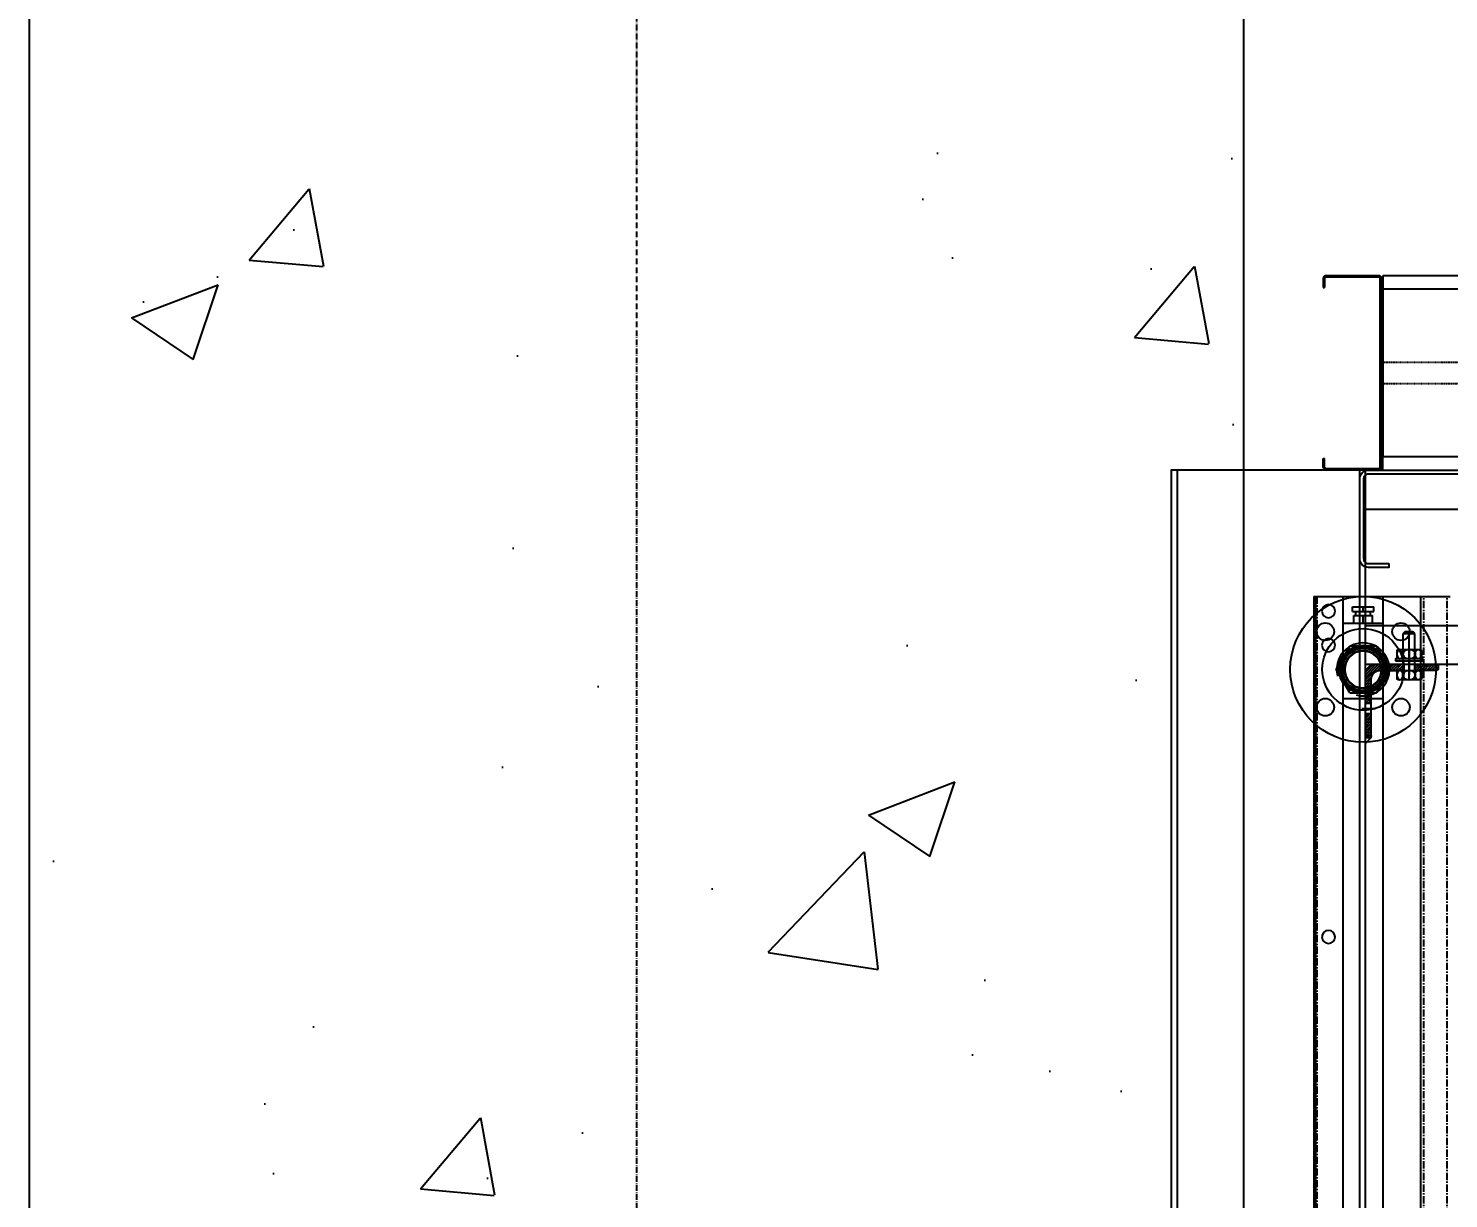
# Model space of a CAD drawing. Header units: millimetres. Extents: x -198529 to 244266, y -64 to 158464.
# Drawn here: x -150637 to -149176, y 109941 to 111144 of the extents above; entities that cross this region are included whole.
import ezdxf

# ---------------------------------------------------------------- set-up
doc = ezdxf.new("R2010")
doc.units = ezdxf.units.MM
for name, pattern in [('ACAD_ISO10W100', [18.5, 12, -3, 0.5, -3]), ('CENTER', [12, 7.5, -1.5, 1.5, -1.5]), ('HIDDEN', [0.2, 0.1, -0.1])]:
    doc.linetypes.add(name, pattern=pattern)
for name, color, linetype in [('0-DCC', 30, 'Continuous'), ('0-DCC-STRUC', 180, 'Continuous'), ('0-DCC-STRUC-T', 4, 'Continuous'), ('3_ALL_AXES', 7, 'Continuous'), ('ANCHOR BOLTS', 4, 'Continuous'), ('ANGEL STEEL_75x75x3.0', 22, 'Continuous'), ('BOLTS', 3, 'Continuous'), ('COIL-BANK', 8, 'Continuous'), ('K-CEIL-DCC-RACK', 10, 'Continuous')]:
    doc.layers.add(name, color=color, linetype=linetype)
doc.styles.add('DIM_FONT', font='SIMPLEX', dxfattribs={"width": 0.7, "bigfont": 'GBCBIG'})
doc.dimstyles.new('DIM-1', dxfattribs={"dimtxt": 150, "dimasz": 100, "dimexe": 100, "dimexo": 100, "dimgap": 100, "dimtad": 1, "dimdec": 0, "dimzin": 12, "dimdsep": 46, "dimtxsty": 'DIM_FONT', "dimblk": 'ARCHTICK', "dimcen": 2.5, "dimclrd": 256, "dimclre": 256, "dimclrt": 256, "dimadec": 0, "dimazin": 3, "dimtfac": 1, "dimtdec": 0, "dimtix": 1, "dimtmove": 2, "dimatfit": 3, "dimfxl": 1, "dimlwd": -1, "dimlwe": -1, "dimarcsym": 0})
pattern_1 = [(45, (70645.0448, 93964.8255), (-1.325825215, 1.325825215), [])]

# ---------------------------------------------------------------- blocks, each defined once
blk = doc.blocks.new('789456123456')
at = {"color": 2, "linetype": 'Continuous'}
blk.add_arc((1013.8, 184.9), 27.2, 255, 195, dxfattribs=at)
at = {"layer": '3_ALL_AXES', "color": 7, "linetype": 'Continuous'}
for centre, radius in [((1013.8, 184.9), 75), ((974.9, 223.7), 9), ((1013.8, 184.9), 42), ((1052.7, 223.7), 9), ((1013.8, 184.9), 24.8), ((974.9, 146), 9), ((1052.7, 146), 9)]:
    blk.add_circle(centre, radius, dxfattribs=at)
blk = doc.blocks.new('400')
blk.add_blockref('789456123456', (0, 0))
blk = doc.blocks.new('DCC2850x1800(右)')
at = {"color": 0, "linetype": 'Continuous'}
for p, q in [((65754.5, -72678.5), (65616, -72678.5)), ((65646, -74478.5), (65646, -72678.5)), ((65684.7, -74441.1), (65684.7, -72678.5)), ((65726, -74441.1), (65726, -72678.5)), ((65754.5, -72678.5), (65754.5, -74478.5)), ((65756, -72678.5), (65754.5, -72678.5)), ((65756, -72678.5), (65756, -74478.5)), ((65694.4, -72693.9), (65694.4, -72688.9)), ((65716.4, -72688.9), (65694.4, -72688.9)), ((65716.4, -72693.9), (65694.4, -72693.9)), ((65697.9, -72697.9), (65697.9, -72693.9)), ((65705.4, -72693.9), (65705.4, -72688.9)), ((65712.9, -72697.9), (65712.9, -72693.9)), ((65716.4, -72693.9), (65716.4, -72688.9)), ((65684.7, -72736.2), (65684.7, -72705.9)), ((65726, -72705.9), (65684.7, -72705.9)), ((65695.9, -72705.9), (65695.9, -72697.9)), ((65714.9, -72697.9), (65695.9, -72697.9)), ((65705.4, -72705.9), (65705.4, -72697.9)), ((65714.9, -72705.9), (65714.9, -72697.9)), ((65726, -72736.2), (65726, -72705.9)), ((65691.5, -72729.5), (65677.6, -72753.5)), ((65691.5, -72729.5), (65719.2, -72729.5)), ((65705.3, -72729.6), (65705.4, -72729.6)), ((65705.4, -72729.7), (65705.3, -72729.7)), ((65705.3, -72729.7), (65705.4, -72729.7)), ((65705.4, -72729.8), (65705.3, -72729.8)), ((65705.4, -72729.8), (65705.3, -72729.8)), ((65705.3, -72729.8), (65705.4, -72729.8)), ((65705.3, -72729.8), (65705.4, -72729.8)), ((65705.4, -72729.9), (65705.3, -72729.9)), ((65705.3, -72729.9), (65705.4, -72729.9)), ((65705.4, -72730), (65705.3, -72730)), ((65705.4, -72730), (65705.3, -72730)), ((65705.3, -72730), (65705.4, -72730)), ((65705.3, -72730.1), (65705.4, -72730.1)), ((65705.4, -72729.6), (65705.4, -72729.6)), ((65705.4, -72729.7), (65705.4, -72729.7)), ((65705.4, -72729.7), (65705.4, -72729.7)), ((65705.4, -72729.8), (65705.4, -72729.8)), ((65705.4, -72729.8), (65705.4, -72729.8)), ((65705.4, -72729.8), (65705.4, -72729.8)), ((65705.4, -72729.8), (65705.4, -72729.8)), ((65705.4, -72729.9), (65705.4, -72729.9)), ((65705.4, -72729.9), (65705.4, -72729.9)), ((65705.4, -72730), (65705.4, -72730)), ((65705.4, -72730), (65705.4, -72730)), ((65705.4, -72730), (65705.4, -72730)), ((65705.4, -72730.1), (65705.4, -72730.1)), ((65733.1, -72753.5), (65719.2, -72729.5)), ((65677.6, -72753.5), (65691.5, -72777.5)), ((65682.2, -72748.2), (65682.2, -72748.2)), ((65719.2, -72777.5), (65733.1, -72753.5)), ((65728.5, -72748.1), (65728.5, -72748.2)), ((65729.3, -72753.5), (65729.2, -72753.5)), ((65729.2, -72753.5), (65729.2, -72753.5)), ((65686.5, -72767), (65686.5, -72767)), ((65727.5, -72762.1), (65727.5, -72762.1)), ((65728.5, -72758.7), (65728.5, -72758.8)), ((65726, -72783.4), (65684.7, -72783.4)), ((65719.2, -72777.5), (65691.5, -72777.5)), ((65701.8, -72776.8), (65701.8, -72776.8)), ((65705.3, -72776.9), (65705.4, -72776.9)), ((65705.3, -72776.9), (65705.4, -72776.9)), ((65705.4, -72776.9), (65705.3, -72776.9)), ((65705.4, -72776.9), (65705.3, -72776.9)), ((65705.3, -72777), (65705.4, -72777)), ((65705.4, -72777), (65705.3, -72777)), ((65705.3, -72777.1), (65705.4, -72777.1)), ((65705.4, -72777.1), (65705.3, -72777.1)), ((65705.4, -72777.1), (65705.3, -72777.1)), ((65705.3, -72777.2), (65705.4, -72777.2)), ((65705.3, -72777.2), (65705.4, -72777.2)), ((65705.4, -72777.2), (65705.3, -72777.2)), ((65705.3, -72777.3), (65705.4, -72777.3)), ((65705.4, -72777.3), (65705.3, -72777.3)), ((65705.4, -72777.4), (65705.3, -72777.4)), ((65705.4, -72776.9), (65705.4, -72776.9)), ((65705.4, -72776.9), (65705.4, -72776.9)), ((65705.4, -72776.9), (65705.4, -72776.9)), ((65705.4, -72776.9), (65705.4, -72776.9)), ((65705.4, -72777), (65705.4, -72777)), ((65705.4, -72777), (65705.4, -72777)), ((65705.4, -72777.1), (65705.4, -72777.1)), ((65705.4, -72777.1), (65705.4, -72777.1)), ((65705.4, -72777.1), (65705.4, -72777.1)), ((65705.4, -72777.2), (65705.4, -72777.2)), ((65705.4, -72777.2), (65705.4, -72777.2)), ((65705.4, -72777.2), (65705.4, -72777.2)), ((65705.4, -72777.3), (65705.4, -72777.3)), ((65705.4, -72777.3), (65705.4, -72777.3)), ((65705.4, -72777.4), (65705.4, -72777.4)), ((65709.8, -72774.8), (65710, -72776.2))]:
    blk.add_line(p, q, dxfattribs=at)
at = {"color": 0, "linetype": 'CENTER'}
for p, q in [((65619, -74478.5), (65619, -72678.5)), ((65643, -74478.5), (65643, -72678.5)), ((65753, -72678.5), (65753, -74478.5)), ((65714.2, -72731.9), (65714.2, -72731.8)), ((65685.8, -72766.6), (65685.7, -72766.7))]:
    blk.add_line(p, q, dxfattribs=at)
at = {"color": 0, "linetype": 'HIDDEN'}
for p, q in [((65684.7, -72765.7), (65684.7, -72741.2)), ((65726, -72765.7), (65726, -72741.2))]:
    blk.add_line(p, q, dxfattribs=at)
at = {"color": 0, "linetype": 'Continuous'}
for centre, radius in [((65741, -72693.5), 6.75), ((65741, -72728.5), 6.75), ((65741, -72728.5), 6.75), ((65705.4, -72753.5), 21.6), ((65705.4, -72753.5), 19.5), ((65705.4, -72753.5), 19), ((65741, -73028.5), 6.75), ((65741, -73028.5), 6.75)]:
    blk.add_circle(centre, radius, dxfattribs=at)
for centre, radius, start, end in [((65705.4, -72753.5), 23.9, 0, 270.0376), ((65705.4, -72753.5), 23.6, 115.6966, 211.3778), ((65705.3, -72753.5), 23.7, 90.0113, 167.0015), ((65705.3, -72753.5), 23.8, 0.0189, 89.9445), ((65705.3, -72753.5), 23.8, 12.9477, 89.9426), ((65705.3, -72753.5), 23.4, 86.376, 89.9383), ((65705.3, -72753.5), 23.2, 57.3478, 89.9727), ((65705.3, -72753.5), 23.4, 82.2417, 86.3774), ((65705.3, -72753.5), 23.4, 78.1412, 82.2387), ((65705.3, -72753.5), 23.4, 74.2337, 78.1405), ((65705.3, -72753.5), 23.4, 70.0998, 74.2322), ((65705.4, -72753.5), 23.4, 67.7232, 70.0999), ((65705.4, -72753.4), 23.4, 66.3349, 67.7228), ((65705.3, -72753.5), 23.4, 65.4834, 67.7213), ((65705.4, -72753.5), 23.8, 175.802, 184.1179), ((65705.4, -72753.5), 23.8, 167.1517, 175.5565), ((65705.4, -72753.5), 23.7, 175.5625, 175.7965), ((65705.4, -72753.5), 23.7, 184.1234, 184.3739), ((65705.4, -72753.5), 23.8, 184.3798, 192.732), ((65705.4, -72753.5), 23.9, 270.013, 359.9788), ((65705.4, -72753.5), 23.8, 270.0156, 359.9788), ((65705.4, -72753.5), 23.8, 270.013, 359.9814), ((65705.3, -72753.5), 23.8, 4.4316, 12.8119), ((65705.3, -72753.5), 23.8, 347.2355, 355.5559), ((65705.3, -72753.5), 23.8, 4.1619, 4.4257), ((65705.3, -72753.5), 23.8, 355.5617, 355.8333), ((65705.3, -72753.5), 23.8, 355.8388, 4.1564), ((65705.4, -72753.5), 23.7, 192.7372, 192.9273), ((65705.4, -72753.5), 23.8, 192.9337, 201.379), ((65705.4, -72753.5), 23.8, 201.4023, 213.8428), ((65705.4, -72753.5), 23.5, 207.8488, 269.9356), ((65705.4, -72753.5), 23.4, 207.8505, 269.9384), ((65705.4, -72753.5), 23.5, 207.8421, 269.9385), ((65705.4, -72753.5), 23.4, 207.8542, 269.9354), ((65705.4, -72753.5), 23.4, 207.8565, 269.9382), ((65705.4, -72753.5), 23.3, 207.8711, 215.5287), ((65705.4, -72753.5), 23.3, 207.8615, 269.9747), ((65705.4, -72753.5), 23.3, 207.8632, 269.9747), ((65705.4, -72753.5), 23.2, 207.8684, 269.9746), ((65705.4, -72753.5), 23.2, 207.8958, 281.6258), ((65705.4, -72753.5), 23.6, 211.3727, 213.8468), ((65705.3, -72753.5), 23.6, 212.2852, 213.8477), ((65705.4, -72753.5), 23.9, 213.8801, 269.9405), ((65705.4, -72753.5), 23.7, 213.8635, 269.9376), ((65705.4, -72753.5), 23.8, 213.8732, 269.9378), ((65705.4, -72753.5), 23.8, 213.8719, 269.9404), ((65705.4, -72753.5), 23.7, 213.8627, 269.9402), ((65705.4, -72753.5), 23.7, 213.8499, 269.9357), ((65705.3, -72753.5), 23.6, 213.848, 215.8256), ((65705.4, -72753.5), 23.6, 213.8501, 269.938), ((65705.4, -72753.5), 23.6, 213.8467, 216.9471), ((65705.4, -72753.5), 23.7, 215.8239, 262.9771), ((65705.4, -72753.5), 23.3, 215.682, 223.0866), ((65705.3, -72753.5), 23.6, 216.9477, 219.7047), ((65705.4, -72753.5), 23.6, 219.7071, 225.3926), ((65705.4, -72753.5), 23.3, 223.0896, 223.6237), ((65705.4, -72753.5), 23.3, 223.6275, 230.9073), ((65705.4, -72753.5), 23.7, 270.0103, 338.663), ((65705.3, -72753.5), 23.8, 338.7213, 347.0889), ((65705.4, -72753.5), 23.6, 225.394, 228.0854), ((65705.4, -72753.5), 23.6, 228.0881, 233.8684), ((65705.4, -72753.5), 23.3, 230.9108, 238.7931), ((65705.4, -72753.5), 23.6, 233.8697, 236.3827), ((65705.4, -72753.5), 23.6, 236.3857, 242.4757), ((65705.4, -72753.5), 23.3, 238.7974, 239.1357), ((65705.4, -72753.5), 23.2, 239.1354, 269.9728), ((65705.4, -72753.5), 23.6, 242.4773, 244.7234), ((65705.4, -72753.5), 23.6, 244.7274, 251.399), ((65705.4, -72753.5), 23.6, 251.4009, 253.0573), ((65705.4, -72753.5), 23.6, 253.0624, 261.3296), ((65705.4, -72753.4), 23.6, 261.4188, 269.9291), ((65705.4, -72753.4), 23.7, 262.9798, 269.9334), ((65705.4, -72753.4), 23.3, 269.9868, 281.5836), ((65705.4, -72753.4), 23.2, 269.9865, 281.5809), ((65705.4, -72753.4), 23.4, 269.9867, 281.5868), ((65705.4, -72753.4), 23.4, 269.9869, 281.5872), ((65705.4, -72753.4), 23.3, 269.9865, 281.5847), ((65705.4, -72753.5), 23.1, 281.5981, 283.7266), ((65705.3, -72753.4), 23.4, 281.6289, 295.5801)]:
    blk.add_arc(centre, radius, start, end, dxfattribs=at)
for points, knots in [([(65685.5, -72766.8), (65684.4, -72765), (65682.4, -72761.1), (65681.2, -72754.7), (65681.8, -72748.2), (65684, -72742.1), (65687.8, -72736.9), (65692.9, -72732.8), (65698.9, -72730.2), (65703.2, -72729.6), (65705.3, -72729.6)], [0, 0, 0, 0, 0.125, 0.25, 0.375, 0.5, 0.625, 0.75, 0.874999, 1, 1, 1, 1]), ([(65705.3, -72729.7), (65703.2, -72729.7), (65698.9, -72730.3), (65692.9, -72732.8), (65687.9, -72736.9), (65684.1, -72742.2), (65681.8, -72748.2), (65681.3, -72754.7), (65682.5, -72761.1), (65684.4, -72765), (65685.6, -72766.8)], [0, 0, 0, 0, 0.125001, 0.250001, 0.374999, 0.499999, 0.624999, 0.749999, 0.875, 1, 1, 1, 1]), ([(65685.6, -72766.8), (65684.4, -72765), (65682.5, -72761.1), (65681.3, -72754.7), (65681.9, -72748.3), (65684.1, -72742.2), (65687.9, -72736.9), (65693, -72732.8), (65698.9, -72730.3), (65703.2, -72729.7), (65705.3, -72729.7)], [0, 0, 0, 0, 0.125, 0.25, 0.375, 0.5, 0.625, 0.75, 0.874999, 1, 1, 1, 1]), ([(65705.3, -72729.8), (65703.2, -72729.8), (65698.9, -72730.3), (65693, -72732.9), (65687.9, -72736.9), (65684.2, -72742.2), (65681.9, -72748.3), (65681.4, -72754.7), (65682.6, -72761.1), (65684.5, -72764.9), (65685.6, -72766.7)], [0, 0, 0, 0, 0.125, 0.25, 0.375, 0.5, 0.625, 0.75, 0.875, 1, 1, 1, 1]), ([(65685.4, -72766.1), (65683.6, -72763.3), (65681.2, -72756.7), (65682.1, -72746.3), (65687.2, -72737.2), (65692.9, -72733.1), (65696, -72731.8)], [0, 0, 0, 0, 0.250009, 0.500007, 0.750006, 1, 1, 1, 1]), ([(65705.3, -72729.8), (65703.2, -72729.8), (65698.9, -72730.4), (65693, -72733), (65688, -72737), (65684.2, -72742.2), (65682, -72748.3), (65681.4, -72754.7), (65682.6, -72761), (65684.5, -72764.9), (65685.7, -72766.7)], [0, 0, 0, 0, 0.125, 0.249999, 0.374998, 0.499998, 0.624998, 0.749999, 0.875, 1, 1, 1, 1]), ([(65705.3, -72729.9), (65703.2, -72729.9), (65699, -72730.5), (65693.1, -72733), (65688, -72737), (65684.3, -72742.3), (65682, -72748.3), (65681.5, -72754.7), (65682.7, -72761), (65684.6, -72764.9), (65685.8, -72766.6)], [0, 0, 0, 0, 0.125003, 0.250005, 0.375003, 0.500003, 0.625002, 0.75, 0.874999, 1, 1, 1, 1]), ([(65705.3, -72730), (65702.3, -72730), (65696.1, -72731.2), (65688.3, -72736.4), (65683.1, -72744.3), (65681.2, -72753.5), (65683.1, -72762.7), (65688.3, -72770.6), (65696.1, -72775.8), (65702.3, -72777), (65705.3, -72777)], [0, 0, 0, 0, 0.125, 0.249999, 0.374999, 0.499998, 0.624997, 0.749998, 0.874999, 1, 1, 1, 1]), ([(65705.3, -72730), (65701.4, -72730), (65693.3, -72732.2), (65684.4, -72740.9), (65680.9, -72752.8), (65682.8, -72760.9), (65684.6, -72764.4)], [0, 0, 0, 0, 0.249999, 0.499997, 0.749998, 1, 1, 1, 1]), ([(65684.6, -72764.5), (65682.7, -72760.9), (65680.8, -72752.8), (65684.3, -72740.8), (65693.2, -72732.1), (65701.4, -72730), (65705.3, -72730)], [0, 0, 0, 0, 0.250002, 0.500002, 0.750001, 1, 1, 1, 1]), ([(65684.6, -72764.4), (65682.8, -72760.9), (65680.9, -72752.8), (65684.4, -72740.9), (65693.3, -72732.2), (65701.4, -72730.1), (65705.3, -72730.1)], [0, 0, 0, 0, 0.250001, 0.500002, 0.750001, 1, 1, 1, 1]), ([(65705.4, -72730.1), (65701.4, -72730.1), (65693.3, -72732.2), (65684.4, -72740.9), (65680.9, -72752.8), (65682.8, -72760.9), (65684.7, -72764.4)], [0, 0, 0, 0, 0.249998, 0.499998, 0.749999, 1, 1, 1, 1]), ([(65684.7, -72764.4), (65682.9, -72760.9), (65680.9, -72752.8), (65684.5, -72740.9), (65693.3, -72732.2), (65701.4, -72730.1), (65705.4, -72730.1)], [0, 0, 0, 0, 0.250002, 0.500003, 0.750002, 1, 1, 1, 1]), ([(65705.4, -72730.2), (65701.4, -72730.2), (65693.4, -72732.3), (65684.5, -72740.9), (65681, -72752.8), (65682.9, -72760.9), (65684.8, -72764.4)], [0, 0, 0, 0, 0.249997, 0.499997, 0.749998, 1, 1, 1, 1]), ([(65684.8, -72764.4), (65682.9, -72760.9), (65681, -72752.8), (65684.5, -72740.9), (65693.4, -72732.3), (65701.4, -72730.2), (65705.4, -72730.2)], [0, 0, 0, 0, 0.250002, 0.500002, 0.75, 1, 1, 1, 1]), ([(65705.4, -72730.3), (65701.4, -72730.3), (65693.4, -72732.3), (65684.6, -72741), (65681.1, -72752.8), (65683, -72760.9), (65684.8, -72764.4)], [0, 0, 0, 0, 0.249999, 0.499998, 0.749998, 1, 1, 1, 1]), ([(65684.8, -72764.3), (65683, -72760.9), (65681.1, -72752.8), (65684.6, -72741), (65693.4, -72732.4), (65701.4, -72730.3), (65705.4, -72730.3)], [0, 0, 0, 0, 0.250001, 0.500002, 0.750001, 1, 1, 1, 1]), ([(65705.4, -72730.9), (65701.5, -72730.8), (65693.5, -72732.8), (65684.8, -72741.3), (65681.3, -72752.9), (65683.1, -72760.9), (65684.9, -72764.3)], [0, 0, 0, 0, 0.249951, 0.499935, 0.749949, 1, 1, 1, 1]), ([(65705.4, -72777.2), (65708.5, -72777.2), (65714.7, -72776), (65722.6, -72770.7), (65727.9, -72762.8), (65729.8, -72753.5), (65727.9, -72744.1), (65722.6, -72736.2), (65714.7, -72730.9), (65708.5, -72729.7), (65705.4, -72729.7)], [0, 0, 0, 0, 0.124999, 0.249998, 0.374997, 0.499997, 0.624997, 0.749998, 0.874999, 1, 1, 1, 1]), ([(65705.4, -72777.2), (65708.5, -72777.2), (65714.7, -72775.9), (65722.6, -72770.7), (65727.8, -72762.8), (65729.7, -72753.5), (65727.8, -72744.2), (65722.6, -72736.3), (65714.7, -72731), (65708.5, -72729.8), (65705.4, -72729.8)], [0, 0, 0, 0, 0.125, 0.249999, 0.374999, 0.499998, 0.624997, 0.749998, 0.874999, 1, 1, 1, 1]), ([(65710, -72776.3), (65712.8, -72775.7), (65718.2, -72773.5), (65724.5, -72767.6), (65728.3, -72759.7), (65729, -72751.1), (65726.6, -72742.7), (65721.3, -72735.8), (65713.9, -72731.3), (65708.2, -72730.2), (65705.4, -72730.2)], [0, 0, 0, 0, 0.124998, 0.249997, 0.374996, 0.499997, 0.624998, 0.749999, 0.874999, 1, 1, 1, 1]), ([(65705.4, -72730.2), (65708.2, -72730.2), (65713.9, -72731.3), (65721.3, -72735.8), (65726.6, -72742.7), (65729, -72751.1), (65728.3, -72759.7), (65724.5, -72767.5), (65718.2, -72773.5), (65712.8, -72775.7), (65710, -72776.2)], [0, 0, 0, 0, 0.125, 0.250001, 0.375002, 0.500002, 0.625002, 0.750002, 0.875002, 1, 1, 1, 1]), ([(65710, -72776.2), (65712.8, -72775.6), (65718.2, -72773.4), (65724.5, -72767.5), (65728.3, -72759.7), (65729, -72751.1), (65726.5, -72742.7), (65721.3, -72735.9), (65713.9, -72731.3), (65708.2, -72730.3), (65705.4, -72730.3)], [0, 0, 0, 0, 0.124997, 0.249997, 0.374997, 0.499997, 0.624997, 0.749998, 0.874999, 1, 1, 1, 1]), ([(65709.8, -72774.8), (65712.4, -72774.3), (65716.3, -72772.8), (65720.6, -72769.5), (65724.2, -72765.4), (65727.3, -72759.2), (65727.9, -72750.9), (65725.6, -72742.9), (65720.6, -72736.3), (65713.5, -72732), (65708.1, -72730.9), (65705.4, -72730.9)], [0, 0, 0, 0, 0.124911, 0.18764, 0.250369, 0.375294, 0.500223, 0.625158, 0.750099, 0.875046, 1, 1, 1, 1]), ([(65714.3, -72731.5), (65716.8, -72732.6), (65721.5, -72735.5), (65726.6, -72742), (65729.2, -72749.9), (65729.1, -72758.1), (65726.1, -72765.8), (65720.7, -72772.1), (65713.5, -72776.2), (65708.1, -72777.1), (65705.4, -72777.1)], [0, 0, 0, 0, 0.125001, 0.250002, 0.375002, 0.500003, 0.625001, 0.750001, 0.875001, 1, 1, 1, 1]), ([(65705.4, -72777.1), (65708.1, -72777.1), (65713.5, -72776.1), (65720.7, -72772.1), (65726.1, -72765.8), (65729, -72758.1), (65729.2, -72749.9), (65726.6, -72742), (65721.5, -72735.5), (65716.8, -72732.6), (65714.3, -72731.6)], [0, 0, 0, 0, 0.125, 0.249999, 0.374999, 0.499998, 0.624999, 0.749999, 0.875, 1, 1, 1, 1]), ([(65714.3, -72731.6), (65716.8, -72732.6), (65721.5, -72735.6), (65726.6, -72742), (65729.2, -72749.9), (65729, -72758.1), (65726, -72765.8), (65720.7, -72772.1), (65713.5, -72776.1), (65708.1, -72777.1), (65705.4, -72777.1)], [0, 0, 0, 0, 0.125, 0.250001, 0.375001, 0.500001, 0.625001, 0.750001, 0.875001, 1, 1, 1, 1]), ([(65705.4, -72776.9), (65708.1, -72776.9), (65713.5, -72776), (65720.6, -72772), (65725.9, -72765.7), (65728.9, -72758.1), (65729, -72749.9), (65726.4, -72742.1), (65721.4, -72735.7), (65716.7, -72732.7), (65714.3, -72731.7)], [0, 0, 0, 0, 0.124998, 0.249998, 0.374998, 0.499998, 0.624999, 0.749999, 0.875, 1, 1, 1, 1]), ([(65705.4, -72777), (65708.1, -72777), (65713.5, -72776.1), (65720.6, -72772), (65726, -72765.8), (65728.9, -72758.1), (65729.1, -72749.9), (65726.5, -72742.1), (65721.4, -72735.6), (65716.8, -72732.7), (65714.3, -72731.7)], [0, 0, 0, 0, 0.124999, 0.249999, 0.374999, 0.499998, 0.624999, 0.749998, 0.874999, 1, 1, 1, 1]), ([(65714.3, -72731.7), (65716.7, -72732.8), (65721.4, -72735.7), (65726.4, -72742.1), (65729, -72749.9), (65728.9, -72758.1), (65725.9, -72765.7), (65720.6, -72771.9), (65713.5, -72776), (65708.1, -72776.9), (65705.4, -72776.9)], [0, 0, 0, 0, 0.125001, 0.250002, 0.375002, 0.500002, 0.625001, 0.750001, 0.875, 1, 1, 1, 1]), ([(65714.3, -72731.7), (65716.8, -72732.7), (65721.4, -72735.6), (65726.5, -72742.1), (65729.1, -72749.9), (65728.9, -72758.1), (65726, -72765.8), (65720.6, -72772), (65713.5, -72776.1), (65708.1, -72777), (65705.4, -72777)], [0, 0, 0, 0, 0.125001, 0.250001, 0.375001, 0.500002, 0.625002, 0.750002, 0.875001, 1, 1, 1, 1]), ([(65705.4, -72776.9), (65708, -72776.9), (65713.4, -72775.9), (65720.5, -72771.9), (65725.9, -72765.7), (65728.8, -72758.1), (65729, -72749.9), (65726.4, -72742.1), (65721.3, -72735.7), (65716.7, -72732.8), (65714.2, -72731.8)], [0, 0, 0, 0, 0.124999, 0.249999, 0.374999, 0.499998, 0.624999, 0.749999, 0.874999, 1, 1, 1, 1]), ([(65710.1, -72776.3), (65712.5, -72775.8), (65717.2, -72774), (65723, -72769.3), (65727.1, -72763), (65729, -72755.7), (65728.5, -72748.1), (65725.7, -72741.2), (65720.8, -72735.4), (65716.5, -72732.8), (65714.2, -72731.9)], [0, 0, 0, 0, 0.124998, 0.249999, 0.375, 0.499998, 0.624999, 0.749998, 0.874999, 1, 1, 1, 1]), ([(65717.9, -72733.9), (65719.8, -72735.2), (65723.2, -72738.1), (65726.9, -72743.9), (65728.7, -72750.5), (65728.6, -72757.3), (65726.5, -72763.8), (65722.6, -72769.5), (65717.3, -72773.7), (65713, -72775.5), (65710.9, -72776)], [0, 0, 0, 0, 0.125, 0.250002, 0.375, 0.499998, 0.624996, 0.749995, 0.874993, 1, 1, 1, 1]), ([(65714.7, -72732), (65716.8, -72732.9), (65720.7, -72735.4), (65725.2, -72740.5), (65728.1, -72746.7), (65729.1, -72753.5), (65728.1, -72760.3), (65725.2, -72766.6), (65720.6, -72771.7), (65716.7, -72774.1), (65714.6, -72775)], [0, 0, 0, 0, 0.125005, 0.250005, 0.375004, 0.500004, 0.625003, 0.750001, 0.875001, 1, 1, 1, 1]), ([(65715, -72732.2), (65717, -72733.1), (65720.8, -72735.6), (65725.2, -72740.6), (65728, -72746.6), (65729, -72753.2), (65728.1, -72759.9), (65725.4, -72766), (65721.1, -72771.1), (65717.4, -72773.6), (65715.4, -72774.5)], [0, 0, 0, 0, 0.125, 0.250001, 0.375001, 0.500002, 0.625002, 0.75, 0.875001, 1, 1, 1, 1])]:
    blk.add_open_spline(points, degree=3, knots=knots, dxfattribs=at)
for points in [[(65695.1, -72732.2), (65698.3, -72730.7), (65701.9, -72729.9), (65705.3, -72729.9)], [(65696, -72731.8), (65698.9, -72730.5), (65702.2, -72729.8), (65705.3, -72729.8)], [(65714.3, -72731.6), (65711.5, -72730.4), (65708.4, -72729.8), (65705.4, -72729.8)], [(65705.4, -72729.8), (65708.4, -72729.8), (65711.5, -72730.5), (65714.3, -72731.6)], [(65705.4, -72729.8), (65708.4, -72729.8), (65711.5, -72730.4), (65714.3, -72731.5)], [(65714.3, -72731.7), (65711.5, -72730.5), (65708.4, -72729.9), (65705.4, -72729.9)], [(65705.4, -72729.9), (65708.4, -72729.9), (65711.5, -72730.5), (65714.3, -72731.7)], [(65714.3, -72731.7), (65711.5, -72730.6), (65708.4, -72730), (65705.4, -72730)], [(65714.2, -72731.8), (65711.4, -72730.7), (65708.4, -72730), (65705.4, -72730)], [(65705.4, -72730), (65708.4, -72730), (65711.5, -72730.6), (65714.3, -72731.7)], [(65714.2, -72731.9), (65711.4, -72730.7), (65708.4, -72730.1), (65705.4, -72730.1)], [(65705.4, -72730.1), (65708.4, -72730.1), (65711.4, -72730.7), (65714.2, -72731.9)], [(65714.6, -72775), (65711.7, -72776.2), (65708.5, -72776.9), (65705.4, -72776.9)]]:
    blk.add_open_spline(points, degree=3, dxfattribs=at)
at = {"xscale": -1}
blk.add_blockref('400', (66719.2, -72938.3), dxfattribs=at)
blk = doc.blocks.new('DCC2850x2300(右)水平')
at = {"color": 0, "linetype": 'Continuous'}
for p, q in [((52294.3, -142097.5), (52294.3, -142106.5)), ((52295.8, -142097.5), (52295.8, -142106.5)), ((52351.3, -142094.5), (52297.3, -142094.5)), ((52351.3, -142096), (52297.3, -142096)), ((52352.8, -142291.5), (52352.8, -142097.5)), ((52354.3, -142096), (52355.8, -142096)), ((52354.3, -142096), (52354.3, -142293)), ((55002.8, -142094.5), (52355.8, -142094.5)), ((52355.8, -142094.5), (52355.8, -142108.5)), ((52294.3, -142106.5), (52295.8, -142106.5)), ((55002.8, -142108.5), (52355.8, -142108.5)), ((52355.8, -142108.5), (52355.8, -142280.5)), ((52355.8, -142280.5), (55002.8, -142280.5)), ((52355.8, -142294.5), (52355.8, -142280.5)), ((52294.3, -142282.5), (52295.8, -142282.5)), ((52294.3, -142291.5), (52294.3, -142282.5)), ((52295.8, -142291.5), (52295.8, -142282.5)), ((52351.3, -142293), (52297.3, -142293)), ((52351.3, -142294.5), (52297.3, -142294.5)), ((52354.3, -142293), (52355.8, -142293)), ((52355.8, -142294.5), (55002.8, -142294.5))]:
    blk.add_line(p, q, dxfattribs=at)
at = {"color": 0, "linetype": 'HIDDEN'}
for p, q in [((52355.8, -142183.5), (55004.3, -142183.5)), ((52355.8, -142205.5), (55004.3, -142205.5))]:
    blk.add_line(p, q, dxfattribs=at)
at = {"color": 0, "linetype": 'Continuous'}
for centre, radius, start, end in [((52297.3, -142097.5), 3, 90, 180), ((52297.3, -142097.5), 1.5, 90, 180), ((52351.3, -142097.5), 3, 0, 90), ((52351.3, -142097.5), 1.5, 0, 90), ((52297.3, -142291.5), 3, 180, 270), ((52297.3, -142291.5), 1.5, 180, 270), ((52351.3, -142291.5), 3, 270, 0), ((52351.3, -142291.5), 1.5, 270, 0)]:
    blk.add_arc(centre, radius, start, end, dxfattribs=at)
blk = doc.blocks.new('A$C2DBF4B5B')
h = blk.add_hatch()
h.set_pattern_fill('ANSI31', color=256, scale=15, style=0)
h.set_pattern_definition(pattern_1)
edge = h.paths.add_edge_path()
edge.add_line((39.5, 75), (10, 75))
edge.add_arc((10, 65), 10, 90, 180)
edge.add_line((0, 65), (0, 35.5))
edge.add_line((0, 35.5), (6, 35.5))
edge.add_line((6, 35.5), (6, 60))
edge.add_arc((15, 60), 9, 90, 180, ccw=False)
edge.add_line((15, 69), (39.5, 69))
edge.add_line((39.5, 69), (39.5, 75))
h = blk.add_hatch()
h.set_pattern_fill('ANSI31', color=256, scale=15, style=0)
h.set_pattern_definition(pattern_1)
edge = h.paths.add_edge_path()
edge.add_line((50.5, 69), (50.5, 75))
edge.add_line((50.5, 75), (75, 75))
edge.add_line((75, 75), (75, 71))
edge.add_arc((73, 71), 2, -90, 0, ccw=False)
edge.add_line((73, 69), (50.5, 69))
h = blk.add_hatch()
h.set_pattern_fill('ANSI31', color=256, scale=15, style=0)
h.set_pattern_definition(pattern_1)
edge = h.paths.add_edge_path()
edge.add_line((0, 24.5), (6, 24.5))
edge.add_line((6, 24.5), (6, 2))
edge.add_arc((4, 2), 2, -90, 0, ccw=False)
edge.add_line((4, 0), (0, 0))
edge.add_line((0, 0), (0, 24.5))
for p, q in [((39.5, 75), (10, 75)), ((50.5, 75), (39.5, 75)), ((39.5, 75), (39.5, 69)), ((50.5, 69), (50.5, 75)), ((50.5, 75), (75, 75)), ((75, 75), (75, 71)), ((0, 35.5), (0, 65)), ((6, 60), (6, 35.5)), ((39.5, 69), (15, 69)), ((50.5, 69), (39.5, 69)), ((73, 69), (50.5, 69)), ((0, 24.5), (0, 35.5)), ((6, 35.5), (0, 35.5)), ((6, 35.5), (6, 24.5)), ((0, 24.5), (6, 24.5)), ((0, 24.5), (0, 0)), ((6, 2), (6, 24.5)), ((0, 0), (4, 0))]:
    blk.add_line(p, q)
at = {"color": 8}
for p, q in [((45, 78.6), (45, 64.7)), ((-3.6, 30), (10.3, 30))]:
    blk.add_line(p, q, dxfattribs=at)
for centre, radius, start, end in [((10, 65), 10, 90, 180), ((15, 60), 9, 90, 180), ((73, 71), 2, 270, 0), ((4, 2), 2, 270, 0)]:
    blk.add_arc(centre, radius, start, end)
blk = doc.blocks.new('A$C4EA80240')
for p, q in [((2.6, 9.7), (1.3, 9.7)), ((2.6, 2.1), (1.3, 2.1)), ((10.2, 9.7), (6.4, 9.7)), ((10.1, 2.1), (6.4, 2.1)), ((7.7, 1.1), (7.7, 10.7)), ((21.6, 9.7), (17.9, 9.7)), ((21.6, 2.1), (17.9, 2.1)), ((20.4, 1.1), (20.4, 10.7)), ((26.7, 2.1), (26.7, 9.7))]:
    blk.add_line(p, q)
at = {"color": 8}
blk.add_line((14, 0), (14, 11.7), dxfattribs=at)
blk.add_lwpolyline([(28, 12.7), (0, 12.7), (0, 10.7), (28, 10.7)], close=True)
blk.add_lwpolyline([(25.5, 2.1), (26.7, 2.1), (25, 1.1), (3.1, 1.1), (1.3, 2.1), (1.3, 9.7), (3.1, 10.7), (25, 10.7), (26.7, 9.7), (25.5, 9.7)])
blk.add_ellipse((4.5, 5.9), major_axis=(0, 4.8), ratio=0.661547)
at = {"extrusion": (0, 0, -1)}
for centre, major_axis, ratio in [((14, 5.9), (6.36, 0), 0.753789), ((23.5, 5.9), (0, 4.8), 0.661547)]:
    blk.add_ellipse(centre, major_axis=major_axis, ratio=ratio, dxfattribs=at)
blk = doc.blocks.new('A$C147C6879')
at = {"layer": 'BOLTS'}
for p, q in [((9.6, 19), (0, 19)), ((8.6, 25.4), (1, 25.4)), ((1, 20.3), (1, 16.6)), ((8.6, 20.3), (8.6, 16.6)), ((9.6, 18.7), (47.6, 18.7)), ((49.6, 16.7), (47.6, 18.7)), ((47.6, 18.7), (47.6, 6.7)), ((49.6, 16.7), (49.6, 8.7)), ((0, 12.7), (47.6, 12.7)), ((9.6, 6.3), (0, 6.3)), ((1, 8.8), (1, 5.1)), ((1, 1.2), (1, 0)), ((8.6, 8.8), (8.6, 5.1)), ((8.6, 1.2), (8.6, 0)), ((9.6, 6.7), (47.6, 6.7)), ((47.6, 6.7), (49.6, 8.7))]:
    blk.add_line(p, q, dxfattribs=at)
blk.add_lwpolyline([(8.6, 24.2), (8.6, 25.4), (9.6, 23.7), (9.6, 1.7), (8.6, 0), (1, 0), (0, 1.7), (0, 23.7), (1, 25.4), (1, 24.2)], dxfattribs=at)
at = {"layer": 'BOLTS', "extrusion": (0, 0, -1)}
for centre, major_axis, ratio in [((4.8, 22.2), (-4.8, 0), 0.661547), ((4.8, 12.7), (0, 6.36), 0.753789)]:
    blk.add_ellipse(centre, major_axis=major_axis, ratio=ratio, dxfattribs=at)
at = {"layer": 'BOLTS'}
blk.add_ellipse((4.8, 3.2), major_axis=(-4.8, 0), ratio=0.661547, dxfattribs=at)
blk = doc.blocks.new('_ArchTick')
at = {"color": 0, "linetype": 'ByBlock', "const_width": 0.4}
blk.add_lwpolyline([(-0.5, -0.5), (0.5, 0.5)], dxfattribs=at)
blk = doc.blocks.new('*D173')
at = {"layer": '0-DCC-STRUC-T', "transparency": 16777216}
for p, q in [((-151361.3, 112920), (-151955.6, 112920)), ((-151855.6, 112920), (-151855.6, 106820)), ((-150301.2, 106820), (-151955.6, 106820))]:
    blk.add_line(p, q, dxfattribs=at)
at = {"layer": 'Defpoints', "color": 0, "transparency": 16777216}
for p in [(-151261.3, 112920), (-151855.6, 106820), (-150201.2, 106820)]:
    blk.add_point(p, dxfattribs=at)
at = {"layer": '0-DCC-STRUC-T', "transparency": 16777216, "xscale": 100, "yscale": 100, "zscale": 100}
for p, rotation in [((-151855.6, 112920), 90), ((-151855.6, 106820), 270)]:
    blk.add_blockref('_ArchTick', p, dxfattribs=dict(at, rotation=rotation))
at = {"layer": '0-DCC-STRUC-T', "transparency": 16777216, "insert": (-152030.6, 109870), "char_height": 150, "attachment_point": 5, "rotation": 90, "style": 'DIM_FONT'}
blk.add_mtext('6100', dxfattribs=at)
blk = doc.blocks.new('*D178')
at = {"layer": '0-DCC-STRUC-T', "transparency": 16777216}
for p, q in [((-150565.4, 112920), (-151552.4, 112920)), ((-151452.4, 110690), (-151452.4, 112920)), ((-150865.4, 110690), (-151552.4, 110690))]:
    blk.add_line(p, q, dxfattribs=at)
at = {"layer": 'Defpoints', "color": 0, "transparency": 16777216}
for p in [(-151452.4, 112920), (-150465.4, 112920), (-150765.4, 110690)]:
    blk.add_point(p, dxfattribs=at)
at = {"layer": '0-DCC-STRUC-T', "transparency": 16777216, "xscale": 100, "yscale": 100, "zscale": 100}
for p, rotation in [((-151452.4, 112920), 90), ((-151452.4, 110690), 270)]:
    blk.add_blockref('_ArchTick', p, dxfattribs=dict(at, rotation=rotation))
at = {"layer": '0-DCC-STRUC-T', "transparency": 16777216, "insert": (-151627.4, 111805), "char_height": 150, "attachment_point": 5, "rotation": 90, "style": 'DIM_FONT'}
blk.add_mtext('2230', dxfattribs=at)

msp = doc.modelspace()

# ---------------------------------------------------------------- hatches: boundary and pattern name
at = {"transparency": 33554687}
h = msp.add_hatch(dxfattribs=at)
h.set_pattern_fill('AR-CONC', color=252, scale=5)
h.paths.add_polyline_path([(-150636.3, 106820), (-149386.3, 106820), (-149386.3, 112920), (-150636.3, 112920)])

# ---------------------------------------------------------------- linework, layer by layer
at = {"layer": '0-DCC-STRUC'}
msp.add_lwpolyline([(-149237.2, 110594), (-149237.2, 110590), (-149258.2, 110590, -0.414214), (-149267.2, 110599), (-149267.2, 110681, -0.414214), (-149258.2, 110690), (-149076.2, 110690, -0.414214), (-149067.2, 110681), (-149067.2, 110599, -0.414214), (-149076.2, 110590), (-149097.1, 110590), (-149097.1, 110594), (-149076.2, 110594, 0.414214), (-149071.2, 110599), (-149071.2, 110681, 0.414214), (-149076.2, 110686), (-149258.2, 110686, 0.414214), (-149263.2, 110681), (-149263.2, 110599, 0.414214), (-149258.2, 110594)], format="xyb", close=True, dxfattribs=at)
for points in [[(-146511.3, 110490), (-149261.2, 110490), (-149261.2, 110690), (-146511.3, 110690)], [(-146511.3, 110530), (-149261.2, 110530), (-149261.2, 110650), (-146511.3, 110650)]]:
    msp.add_lwpolyline(points, close=True, dxfattribs=at)
at = {"layer": '0-DCC-STRUC-T'}
msp.add_lwpolyline([(-149261.4, 110409), (-149261.4, 110415), (-149255.4, 110415)], close=True, dxfattribs=at)
msp.add_solid([(-149261.4, 110409), (-149261.4, 110415), (-149255.4, 110415), (-149261.4, 110409)], dxfattribs=at)
at = {"layer": 'ANCHOR BOLTS', "linetype": 'ACAD_ISO10W100', "ltscale": 0.5}
msp.add_line((-150011.3, 114284), (-150011.3, 104617), dxfattribs=at)
msp.add_line((-150011.3, 114284), (-150011.3, 104617), dxfattribs=at)
at = {"layer": 'COIL-BANK'}
msp.add_lwpolyline([(-150636.3, 106820), (-149386.3, 106820), (-149386.3, 112920), (-150636.3, 112920)], close=True, dxfattribs=at)
at = {"layer": 'K-CEIL-DCC-RACK'}
for points in [[(-149461.2, 106859.5), (-149261.2, 106859.5), (-149261.2, 110690), (-149461.2, 110690)], [(-149455.2, 106859.5), (-149267.2, 106859.5), (-149267.2, 110690), (-149455.2, 110690)]]:
    msp.add_lwpolyline(points, close=True, dxfattribs=at)

# ---------------------------------------------------------------- block references
at = {"layer": '0-DCC'}
msp.add_blockref('DCC2850x2300(右)水平', (-201599.1, 252984.5), dxfattribs=at)
at = {"layer": '0-DCC', "xscale": -1}
msp.add_blockref('DCC2850x1800(右)', (-83558.3, 183238.5), dxfattribs=at)
at = {"layer": 'ANGEL STEEL_75x75x3.0', "xscale": -1, "rotation": 90}
msp.add_blockref('A$C2DBF4B5B', (-149186.4, 110490), dxfattribs=at)
at = {"layer": 'BOLTS', "rotation": 90}
msp.add_blockref('A$C147C6879', (-149203.7, 110474.4), dxfattribs=at)
at = {"layer": 'BOLTS', "color": 2, "rotation": 180}
msp.add_blockref('A$C4EA80240', (-149202.4, 110506.7), dxfattribs=at)

# ---------------------------------------------------------------- dimensions: what is measured, and where the dimension line sits
at = {"layer": '0-DCC-STRUC-T'}
for base, p1, p2, picture, middle in [((-151855.6, 106820), (-151261.3, 112920), (-150201.2, 106820), '*D173', (-152030.6, 109870)), ((-151452.4, 112920), (-150765.4, 110690), (-150465.4, 112920), '*D178', (-151627.4, 111805))]:
    dim = msp.add_linear_dim(base=base, p1=p1, p2=p2, angle=90, dimstyle='DIM-1', dxfattribs=at)
    dim.commit()
    dim.dimension.update_dxf_attribs({"geometry": picture, "text_midpoint": middle})

doc.saveas('drawing.dxf')
